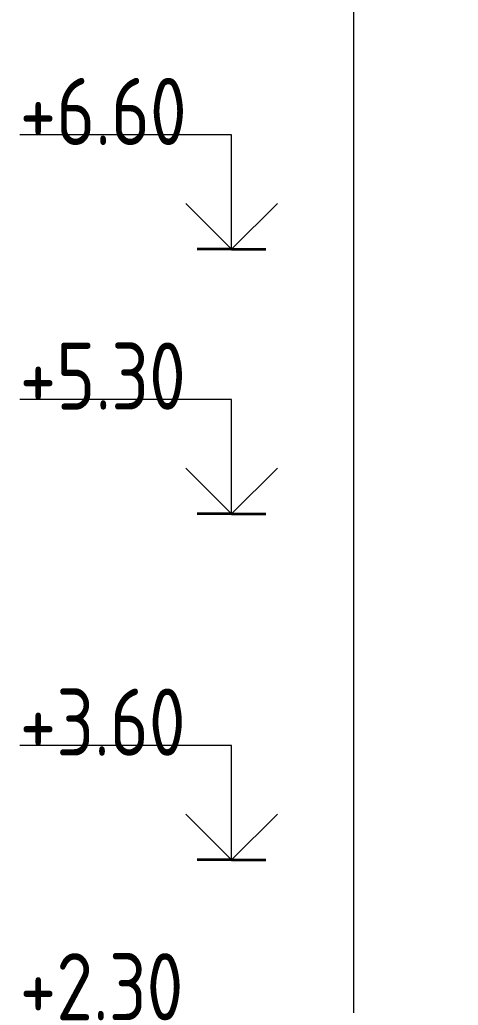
# Model space of a CAD drawing. Header units: millimetres. Extents: x 18162 to 7085488, y 72188 to 247925.
# Drawn here: x 4239351 to 4241506, y 107638 to 112480 of the extents above; entities that cross this region are included whole.
import ezdxf

# ---------------------------------------------------------------- set-up
doc = ezdxf.new("R2010")
doc.units = ezdxf.units.MM
doc.header["$MEASUREMENT"] = 0
doc.styles.add('GENERATED_STYLE_3', font='', dxfattribs={"width": 0.8})
doc.styles.get('GENERATED_STYLE_3').set_extended_font_data('ISOCPEUR MON')
doc.dimstyles.new('GENERATED_STYLE__12', dxfattribs={"dimtxt": 330.000007, "dimasz": 171, "dimexe": 0.18, "dimexo": 150, "dimgap": 0, "dimtad": 1, "dimdec": 0, "dimzin": 0, "dimdsep": 46, "dimtxsty": 'GENERATED_STYLE_3', "dimblk": 'ARROWHEAD_2', "dimblk1": 'ARROWHEAD_2', "dimblk2": 'ARROWHEAD_2', "dimcen": 0.09, "dimclrd": 13, "dimclre": 13, "dimclrt": 13, "dimadec": 0, "dimazin": 0, "dimtfac": 1, "dimtdec": 4, "dimtmove": 0, "dimatfit": 3, "dimfxl": 1, "dimtolj": 1, "dimtzin": 0, "dimarcsym": 0})

# ---------------------------------------------------------------- blocks, each defined once
blk = doc.blocks.new('*D1645', base_point=(4294986.6, 104752.7))
at = {"color": 12, "linetype": 'Continuous', "lineweight": 35}
for p, q in [((4240879.8, 151117.7), (4241104.8, 150987.8)), ((4240879.8, 100067.7), (4241104.8, 99937.8))]:
    blk.add_line(p, q, dxfattribs=at)
at = {"color": 13, "linetype": 'Continuous', "lineweight": 13}
for p, q in [((4243613.1, 151052.7), (4240823.6, 151052.7)), ((4240992.3, 100002.7), (4240992.3, 151052.7)), ((4242863.1, 100002.7), (4240823.6, 100002.7)), ((4240992.3, 99892.7), (4240992.3, 100002.7))]:
    blk.add_line(p, q, dxfattribs=at)
at = {"color": 13, "lineweight": 13, "insert": (4241088, 125046.9), "char_height": 330, "attachment_point": 7, "rotation": 90, "style": 'GENERATED_STYLE_3'}
blk.add_mtext('\\A1;{\\pql;\\fISOCPEUR MON|b0|i0|c0|p0;\\W0.800000;51,050}', dxfattribs=at)
blk = doc.blocks.new('ARROWHEAD_2')
at = {"color": 0, "linetype": 'Continuous', "lineweight": 0}
for p, q in [((-0.378, -0.655), (0.378, 0.655)), ((0, 0), (-1, 0))]:
    blk.add_line(p, q, dxfattribs=at)

msp = doc.modelspace()

# ---------------------------------------------------------------- linework, layer by layer
at = {"color": 13, "linetype": 'Continuous', "lineweight": 13}
for p, q in [((4240392.3, 111915.2), (4239350.6, 111915.2)), ((4240392.3, 111352.7), (4240392.3, 111915.2)), ((4240392.3, 111352.7), (4240167.3, 111577.7)), ((4240617.3, 111577.7), (4240392.3, 111352.7)), ((4240392.3, 110615.2), (4239350.6, 110615.2)), ((4240392.3, 110052.7), (4240392.3, 110615.2)), ((4240392.3, 110052.7), (4240167.3, 110277.7)), ((4240617.3, 110277.7), (4240392.3, 110052.7)), ((4240392.3, 108915.2), (4239350.6, 108915.2)), ((4240392.3, 108352.7), (4240392.3, 108915.2)), ((4240392.3, 108352.7), (4240167.3, 108577.7)), ((4240617.3, 108577.7), (4240392.3, 108352.7))]:
    msp.add_line(p, q, dxfattribs=at)
at = {"color": 12, "linetype": 'Continuous', "lineweight": 35}
for p, q in [((4240392.3, 111352.7), (4240223.6, 111352.7)), ((4240392.3, 111352.7), (4240561.1, 111352.7)), ((4240392.3, 110052.7), (4240223.6, 110052.7)), ((4240392.3, 110052.7), (4240561.1, 110052.7)), ((4240392.3, 108352.7), (4240223.6, 108352.7)), ((4240392.3, 108352.7), (4240561.1, 108352.7))]:
    msp.add_line(p, q, dxfattribs=at)

# ---------------------------------------------------------------- texts
at = {"color": 13, "lineweight": 13, "char_height": 330, "attachment_point": 7, "style": 'GENERATED_STYLE_3'}
for s, insert in [('\\A1;{\\pql;\\fISOCPEUR MON|b0|i0|c0|p0;\\W0.800000;+6.60}', (4239350.6, 111864.4)), ('\\A1;{\\pql;\\fISOCPEUR MON|b0|i0|c0|p0;\\W0.800000;+5.30}', (4239350.6, 110564.4)), ('\\A1;{\\pql;\\fISOCPEUR MON|b0|i0|c0|p0;\\W0.800000;+3.60}', (4239350.6, 108864.4)), ('\\A1;{\\pql;\\fISOCPEUR MON|b0|i0|c0|p0;\\W0.800000;+2.30}', (4239350.6, 107564.4))]:
    msp.add_mtext(s, dxfattribs=dict(at, insert=insert))

# ---------------------------------------------------------------- dimensions: what is measured, and where the dimension line sits
at = {"color": 13, "linetype": 'Continuous', "lineweight": 13}
dim = msp.add_linear_dim(base=(4240992.3, 151052.7), p1=(4243013.1, 100002.7), p2=(4243763.1, 151052.7), angle=90, dimstyle='GENERATED_STYLE__12', dxfattribs=at)
dim.commit()
dim.dimension.update_dxf_attribs({"geometry": '*D1645', "text_midpoint": (4240761.3, 125725.2), "dimtype": 160, "text_rotation": 90})

doc.saveas('drawing.dxf')
